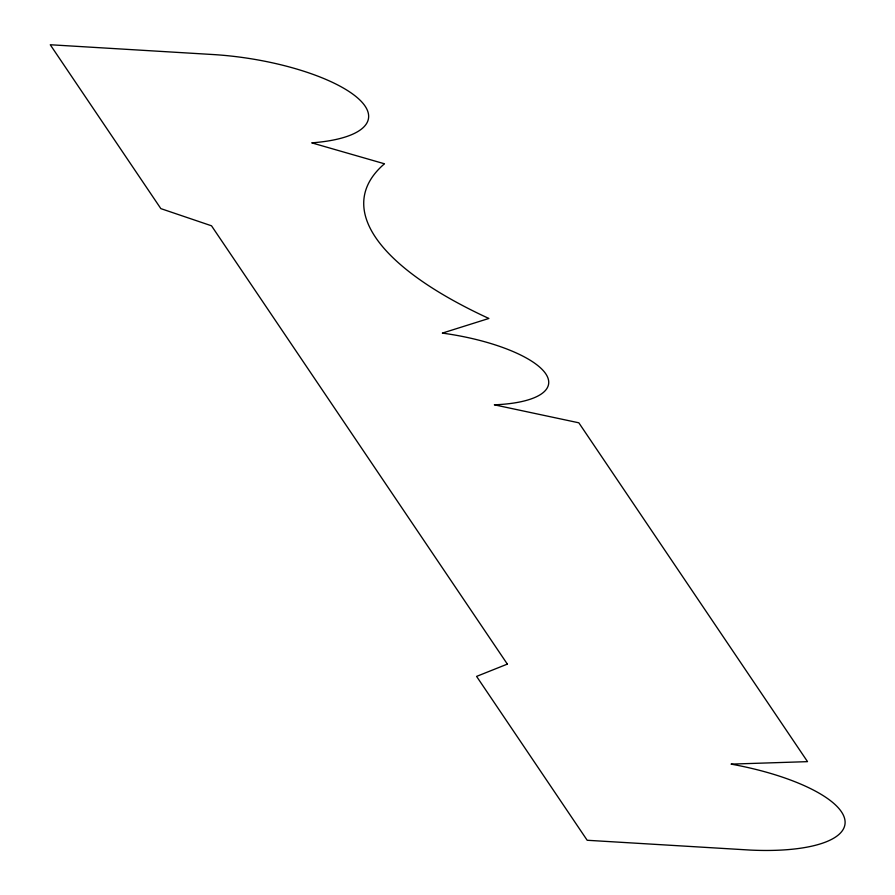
<?xml version="1.0" encoding="UTF-8"?>
<svg xmlns="http://www.w3.org/2000/svg" width="895" height="895" viewBox="0 0 895 895"><rect width="100%" height="100%" fill="white"/><g stroke="black" fill="none" stroke-linecap="round" stroke-linejoin="round"><path stroke-width="1.34" d="M507.353 664.112L476.587 676.396L587.187 840.271L750.021 850.06A131.397 42.132 8.9 0 0 844.746 819.149A131.397 42.132 8.9 0 0 731.07 764.117L807.525 761.645L578.83 422.809L494.342 404.82A105.912 33.954 8.9 0 0 545.245 373.081A105.912 33.954 8.9 0 0 442.343 333.108L488.871 318.463A420.986 134.977 8.9 0 1 384.47 163.785L311.751 142.853A127.09 40.745 8.9 0 0 358.246 98.495A127.09 40.745 8.9 0 0 213.088 54.539L50.254 44.75L160.854 208.624L211.511 225.797L507.353 664.112"/></g></svg>
